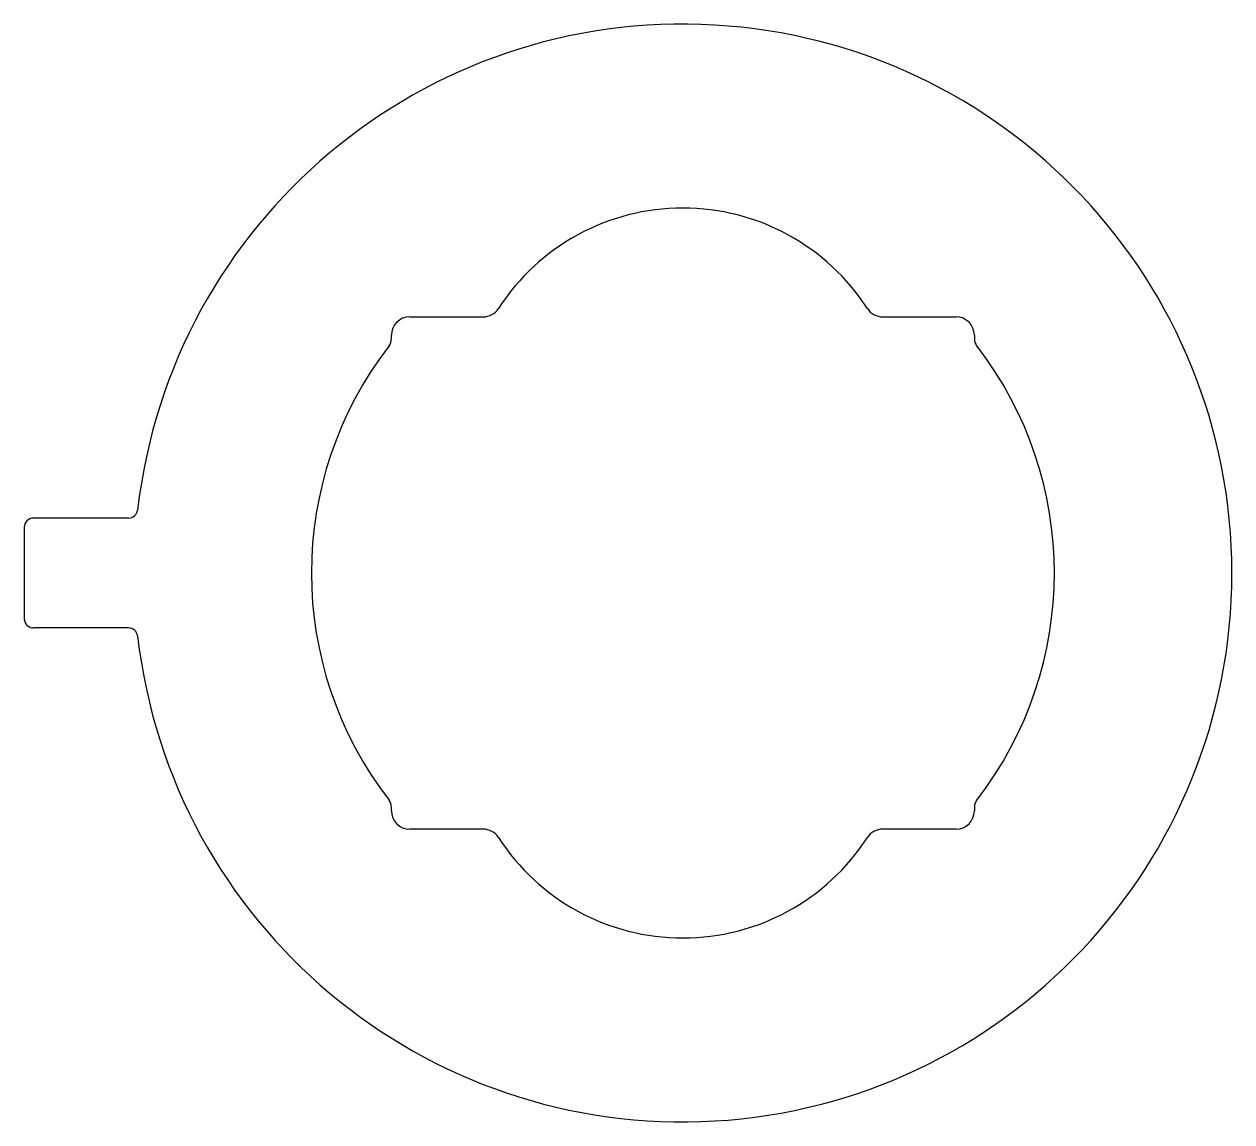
# Model space of a CAD drawing. Extents: x 1186.6 to 1219.6, y 2030.2 to 2060.2.
import ezdxf

# ---------------------------------------------------------------- set-up
doc = ezdxf.new("R2010")
doc.units = 0
doc.layers.get('0').update_dxf_attribs({"linetype": 'CONTINUOUS'})

msp = doc.modelspace()

# ---------------------------------------------------------------- linework, layer by layer
for p, q in [((1197.147, 2052.16), (1199.151, 2052.16)), ((1210.072, 2052.16), (1212.076, 2052.16)), ((1196.647, 2051.556), (1196.647, 2051.66)), ((1212.576, 2051.66), (1212.576, 2051.556)), ((1189.462, 2046.66), (1186.862, 2046.66)), ((1186.612, 2046.41), (1186.612, 2043.91)), ((1189.462, 2043.66), (1186.862, 2043.66)), ((1196.647, 2038.66), (1196.647, 2038.764)), ((1212.576, 2038.764), (1212.576, 2038.66)), ((1199.151, 2038.16), (1197.147, 2038.16)), ((1212.076, 2038.16), (1210.072, 2038.16))]:
    msp.add_line(p, q)
for centre, radius, start, end in [((1204.612, 2045.16), 15, 186.5894, 173.4106), ((1204.612, 2049.134), 6, 32.8511, 147.1489), ((1199.151, 2052.66), 0.5, 270, 327.1489), ((1210.072, 2052.66), 0.5, 212.8511, 270), ((1197.147, 2051.66), 0.5, 90, 180), ((1212.076, 2051.66), 0.5, 0, 90), ((1204.612, 2045.16), 10.15, 142.2629, 217.7371), ((1196.347, 2051.556), 0.3, 322.2629, 360), ((1212.876, 2051.556), 0.3, 180, 217.7371), ((1204.612, 2045.16), 10.15, 322.2629, 37.7371), ((1186.862, 2046.41), 0.25, 90, 180), ((1189.462, 2046.91), 0.25, 270, 353.4106), ((1186.862, 2043.91), 0.25, 180, 270), ((1189.462, 2043.41), 0.25, 6.5894, 90), ((1196.347, 2038.764), 0.3, 0, 37.7371), ((1212.876, 2038.764), 0.3, 142.2629, 180), ((1197.147, 2038.66), 0.5, 180, 270), ((1212.076, 2038.66), 0.5, 270, 0), ((1199.151, 2037.66), 0.5, 32.8511, 90), ((1210.072, 2037.66), 0.5, 90, 147.1489), ((1204.612, 2041.186), 6, 212.8511, 327.1489)]:
    msp.add_arc(centre, radius, start, end)

doc.saveas('drawing.dxf')
